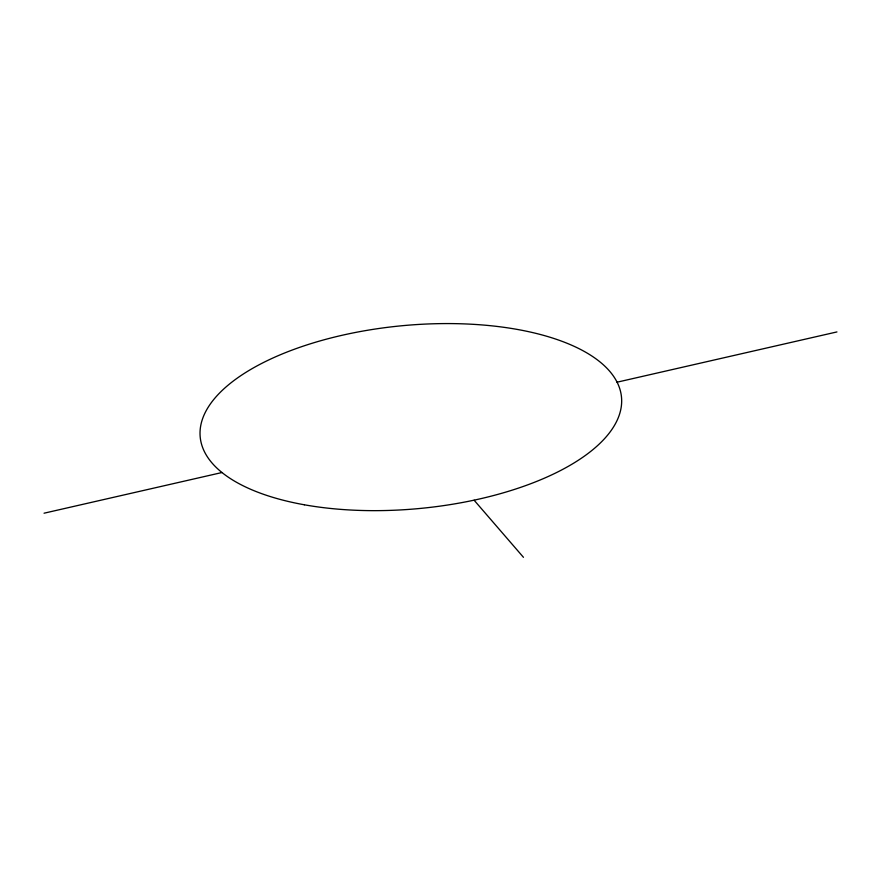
<?xml version="1.0" encoding="UTF-8"?>
<svg xmlns="http://www.w3.org/2000/svg" width="881" height="881" viewBox="0 0 881 881"><rect width="100%" height="100%" fill="white"/><g stroke="black" fill="none" stroke-linecap="round" stroke-linejoin="round"><path stroke-width="1.32" d="M44.05 513.205L222.023 472.513M616.986 382.211L836.95 331.928M474.143 500.243L523.457 557.31M304.319 504.78A211.583 91.8 -5.4 0 0 621.667 401.714A211.583 91.8 -5.4 0 0 306.522 345.044A211.583 91.8 -5.4 0 0 304.319 504.78"/></g></svg>
